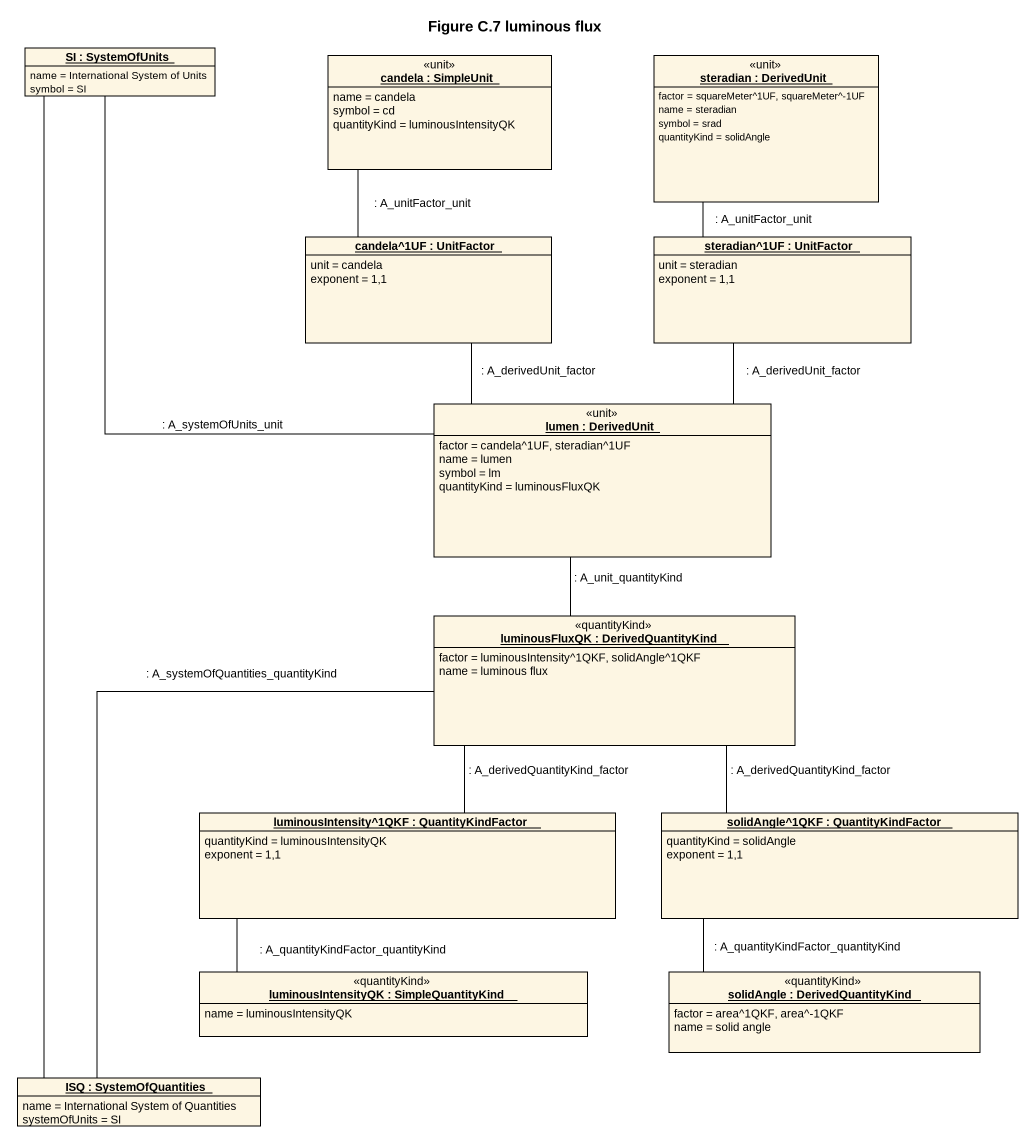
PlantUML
@startuml
title Figure C.7 luminous flux
hide circle
hide empty members
object "SI : SystemOfUnits" as SI {
  name = International System of Units
  symbol = SI
}
object "candela : SimpleUnit" as candela <<unit>> {
  name = candela
  symbol = cd
  quantityKind = luminousIntensityQK
}
object "steradian : DerivedUnit" as steradian <<unit>> {
  factor = squareMeter^1UF, squareMeter^-1UF
  name = steradian
  symbol = srad
  quantityKind = solidAngle
}
object "candela^1UF : UnitFactor" as candela_1UF {
  unit = candela
  exponent = 1,1
}
object "steradian^1UF : UnitFactor" as steradian_1UF {
  unit = steradian
  exponent = 1,1
}
object "lumen : DerivedUnit" as lumen <<unit>> {
  factor = candela^1UF, steradian^1UF
  name = lumen
  symbol = lm
  quantityKind = luminousFluxQK
}
object "luminousFluxQK : DerivedQuantityKind" as luminousFluxQK <<quantityKind>> {
  factor = luminousIntensity^1QKF, solidAngle^1QKF
  name = luminous flux
}
object "luminousIntensity^1QKF : QuantityKindFactor" as luminousIntensity_1QKF {
  quantityKind = luminousIntensityQK
  exponent = 1,1
}
object "solidAngle^1QKF : QuantityKindFactor" as solidAngle_1QKF {
  quantityKind = solidAngle
  exponent = 1,1
}
object "luminousIntensityQK : SimpleQuantityKind" as luminousIntensityQK <<quantityKind>> {
  name = luminousIntensityQK
}
object "solidAngle : DerivedQuantityKind" as solidAngle <<quantityKind>> {
  factor = area^1QKF, area^-1QKF
  name = solid angle
}
object "ISQ : SystemOfQuantities" as ISQ {
  name = International System of Quantities
  systemOfUnits = SI
}
SI -- lumen : : A_systemOfUnits_unit
candela_1UF -up- candela : : A_unitFactor_unit
steradian_1UF -up- steradian : : A_unitFactor_unit
lumen -up- candela_1UF : : A_derivedUnit_factor
lumen -up- steradian_1UF : : A_derivedUnit_factor
lumen -- luminousFluxQK : : A_unit_quantityKind
luminousFluxQK -- luminousIntensity_1QKF : : A_derivedQuantityKind_factor
luminousFluxQK -- solidAngle_1QKF : : A_derivedQuantityKind_factor
luminousIntensity_1QKF -- luminousIntensityQK : : A_quantityKindFactor_quantityKind
solidAngle_1QKF -- solidAngle : : A_quantityKindFactor_quantityKind
ISQ -up- SI
ISQ -up- luminousFluxQK : : A_systemOfQuantities_quantityKind
@enduml
